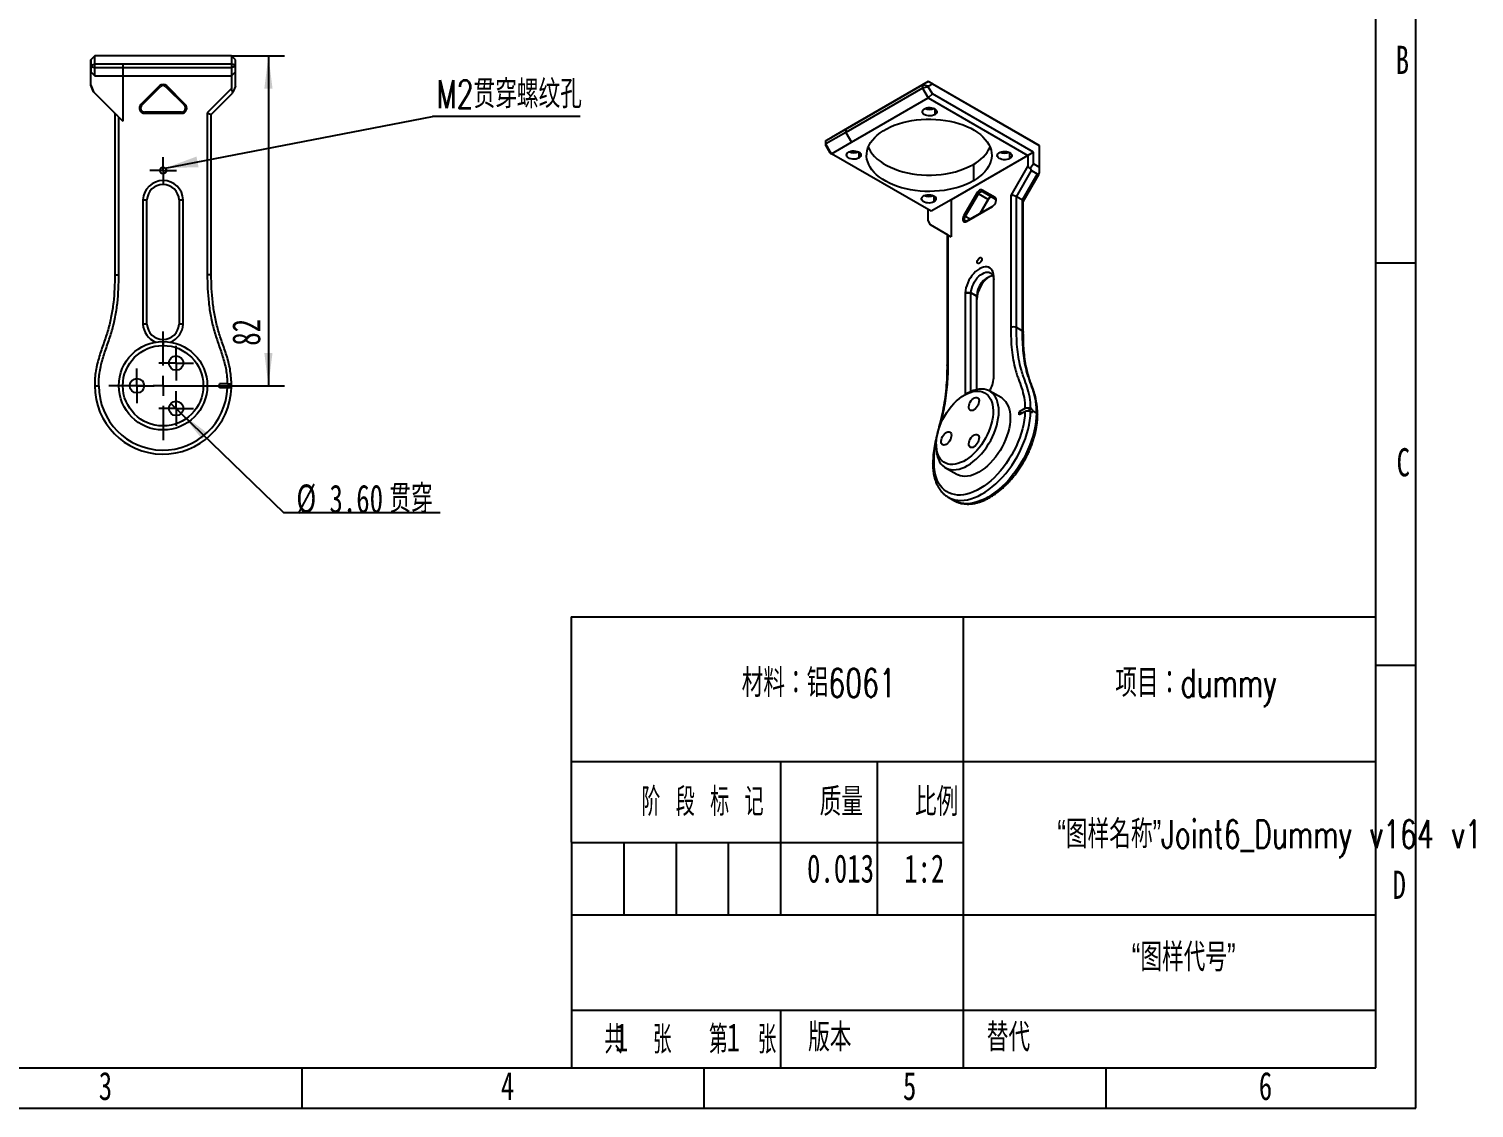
# Model space of a CAD drawing. Header units: millimetres. Extents: x 0 to 304, y -43 to 210.
# Drawn here: x 124.5 to 304.2, y 0 to 134.1 of the extents above; entities that cross this region are included whole.
import ezdxf

# ---------------------------------------------------------------- set-up
doc = ezdxf.new("R2010")
doc.units = ezdxf.units.MM
doc.layers.add('图框', color=7, linetype='Continuous')
doc.styles.add('SLDTEXTSTYLE0', font='TXT', dxfattribs={"width": 0.7, "bigfont": 'bigfont'})
doc.styles.add('SLDTEXTSTYLE1', font='TXT', dxfattribs={"width": 0.6, "bigfont": 'bigfont'})
doc.styles.add('SLDTEXTSTYLE2', font='TXT', dxfattribs={"width": 0.614286, "bigfont": 'bigfont'})
doc.styles.add('SLDTEXTSTYLE3', font='TXT', dxfattribs={"width": 0.7})
doc.dimstyles.new('SLDDIMSTYLE0', dxfattribs={"dimtxt": 3.5, "dimasz": 4.08, "dimexe": 0, "dimexo": 0.0625, "dimgap": 0.875, "dimtad": 0, "dimtih": 1, "dimtoh": 1, "dimlfac": 2, "dimrnd": 1e-09, "dimzin": 4, "dimdsep": 46, "dimtxsty": 'SLDTEXTSTYLE3', "dimblk1": 'NONE', "dimsah": 1, "dimcen": 0, "dimadec": 0, "dimazin": 1, "dimtfac": 1, "dimtmove": 0, "dimatfit": 3, "dimldrblk": 'NONE', "dimfxl": 1, "dimfrac": 2, "dimtolj": 1, "dimtzin": 12, "dimarcsym": 0})
doc.dimstyles.new('SLDDIMSTYLE1', dxfattribs={"dimtxt": 3.5, "dimasz": 4.08, "dimexe": 0, "dimexo": 0.0625, "dimgap": 0.875, "dimtad": 2, "dimlfac": 2, "dimrnd": 1e-09, "dimzin": 12, "dimdsep": 46, "dimtxsty": 'SLDTEXTSTYLE3', "dimsah": 1, "dimcen": 0.09, "dimadec": 0, "dimazin": 3, "dimtfac": 1, "dimtofl": 0, "dimtmove": 0, "dimatfit": 3, "dimfxl": 1, "dimfrac": 2, "dimtolj": 1, "dimtzin": 12, "dimarcsym": 0})
doc.dimstyles.new('SLDDIMSTYLE2', dxfattribs={"dimtxt": 0.18, "dimasz": 4.08, "dimexe": 0, "dimexo": 0.0625, "dimgap": 0, "dimtad": 0, "dimtih": 1, "dimtoh": 1, "dimdec": 0, "dimrnd": 1e-09, "dimzin": 0, "dimdsep": 46, "dimtxsty": 'Standard', "dimsah": 1, "dimcen": 0.09, "dimadec": 0, "dimazin": 0, "dimtfac": 4.08, "dimtdec": 0, "dimtofl": 0, "dimtmove": 0, "dimatfit": 3, "dimfxl": 1, "dimfrac": 2, "dimtolj": 1, "dimtzin": 0, "dimarcsym": 0})

# ---------------------------------------------------------------- blocks, each defined once
blk = doc.blocks.new('_D')
at = {"layer": '图框'}
for p, q in [((142.19, 87.57), (143.48, 86.32)), ((143.48, 86.32), (156.2, 74)), ((156.2, 74), (175.68, 74))]:
    blk.add_line(p, q, dxfattribs=at)
blk.add_solid([(143.48, 86.32), (146.06, 83.12), (146.76, 83.85)], dxfattribs=at)
at = {"layer": '图框', "char_height": 3.5, "attachment_point": 1}
for s, insert, style in [('%%c', (157.78, 77.49), 'SLDTEXTSTYLE3'), ('3.60', (161.9, 77.47), 'SLDTEXTSTYLE3'), ('贯穿', (169.34, 77.47), 'SLDTEXTSTYLE0')]:
    blk.add_mtext(s, dxfattribs=dict(at, insert=insert, style=style))
blk = doc.blocks.new('_None')
blk = doc.blocks.new('_D_1')
at = {"layer": '图框'}
for p, q in [((149.71, 130.76), (156.31, 130.76)), ((154.31, 130.76), (154.31, 89.76)), ((141.21, 89.76), (156.31, 89.76))]:
    blk.add_line(p, q, dxfattribs=at)
for points in [[(154.31, 130.76), (153.8, 126.68), (154.82, 126.68)], [(154.31, 89.76), (154.82, 93.84), (153.8, 93.84)]]:
    blk.add_solid(points, dxfattribs=at)
at = {"layer": '图框', "insert": (149.8, 94.73), "char_height": 3.5, "attachment_point": 1, "rotation": 90, "style": 'SLDTEXTSTYLE3'}
blk.add_mtext('82', dxfattribs=at)
blk = doc.blocks.new('SW_NOTE_0')
at = {"layer": '图框', "color": 0}
blk.add_line((18.39, 0), (0, 0), dxfattribs=at)
at = {"layer": '图框', "color": 0, "insert": (0.49, 4.53), "char_height": 3.5, "attachment_point": 1, "style": 'SLDTEXTSTYLE0'}
blk.add_mtext('M2贯穿螺纹孔', dxfattribs=at)
blk = doc.blocks.new('SW_CENTERMARKSYMBOL_0')
at = {"layer": '图框', "color": 0}
for p, q in [((-1.25, 0), (-1.65575, 0)), ((0, 0), (-1.25, 0)), ((0, 1.25), (0, 1.65575)), ((0, 0), (0, 1.25)), ((0, 0), (0, -1.25)), ((0, 0), (1.25, 0)), ((1.25, 0), (1.65575, 0)), ((0, -1.25), (0, -1.65575))]:
    blk.add_line(p, q, dxfattribs=at)
blk = doc.blocks.new('SW_CENTERMARKSYMBOL_1')
at = {"layer": '图框', "color": 0}
for p, q in [((0, 2.5), (0, 6.75)), ((-2.5, 0), (-6.75, 0)), ((0, 0), (-1.25, 0)), ((0, 0), (0, 1.25)), ((0, 0), (0, -1.25)), ((0, 0), (1.25, 0)), ((2.5, 0), (6.75, 0)), ((0, -2.5), (0, -6.75))]:
    blk.add_line(p, q, dxfattribs=at)
blk = doc.blocks.new('SW_CENTERMARKSYMBOL_2')
at = {"layer": '图框', "color": 0}
for p, q in [((0, 1.25), (0, 2.15)), ((-1.25, 0), (-2.15, 0)), ((0, 0), (-1.25, 0)), ((0, 0), (0, 1.25)), ((0, 0), (0, -1.25)), ((0, 0), (1.25, 0)), ((1.25, 0), (2.15, 0)), ((0, -1.25), (0, -2.15))]:
    blk.add_line(p, q, dxfattribs=at)
blk = doc.blocks.new('SW_CENTERMARKSYMBOL_3')
at = {"layer": '图框', "color": 0}
for p, q in [((0, 1.25), (0, 2.15)), ((-1.25, 0), (-2.15, 0)), ((0, 0), (-1.25, 0)), ((0, 0), (0, 1.25)), ((0, 0), (0, -1.25)), ((0, 0), (1.25, 0)), ((1.25, 0), (2.15, 0)), ((0, -1.25), (0, -2.15))]:
    blk.add_line(p, q, dxfattribs=at)
blk = doc.blocks.new('SW_CENTERMARKSYMBOL_4')
at = {"layer": '图框', "color": 0}
for p, q in [((0, 1.25), (0, 2.15)), ((-1.25, 0), (-2.15, 0)), ((0, 0), (-1.25, 0)), ((0, 0), (0, 1.25)), ((0, 0), (0, -1.25)), ((0, 0), (1.25, 0)), ((1.25, 0), (2.15, 0)), ((0, -1.25), (0, -2.15))]:
    blk.add_line(p, q, dxfattribs=at)

msp = doc.modelspace()

# ---------------------------------------------------------------- linework, layer by layer
at = {"color": 7, "linetype": 'Continuous', "lineweight": 25}
for p, q in [((132.2081, 130.2524), (132.7081, 130.7524)), ((132.2126, 130.2569), (132.2081, 130.2524)), ((132.2081, 130.2524), (132.2081, 129.5543)), ((132.2081, 127.1172), (132.2081, 130.2524)), ((132.2081, 130.2524), (132.2081, 130.2524)), ((132.2081, 129.5543), (132.7081, 129.7614)), ((132.2081, 129.5543), (132.2081, 129.4685)), ((132.2081, 129.4685), (132.2081, 128.7614)), ((132.2081, 129.4685), (132.7081, 129.2614)), ((132.7081, 130.7524), (132.2126, 130.2569)), ((136.2081, 130.7524), (132.7081, 130.7524)), ((132.7081, 129.7614), (132.7081, 130.7524)), ((132.7081, 129.2614), (132.7081, 129.7614)), ((132.7081, 129.7614), (136.2081, 129.7614)), ((136.2081, 130.7614), (136.2081, 130.7524)), ((149.7081, 130.7614), (136.2081, 130.7614)), ((136.2081, 129.7614), (136.2081, 129.2614)), ((136.2081, 129.7614), (149.7081, 129.7614)), ((149.7081, 130.7614), (149.7081, 129.7614)), ((150.2081, 130.2614), (149.7081, 130.7614)), ((149.7081, 129.7614), (149.7081, 129.2614)), ((150.2081, 129.5543), (149.7081, 129.7614)), ((150.2081, 129.4685), (149.7081, 129.2614)), ((150.2081, 129.5543), (150.2081, 130.2614)), ((150.2081, 129.4685), (150.2081, 129.5543)), ((150.2081, 128.7614), (150.2081, 129.4685)), ((132.2081, 128.7614), (132.7081, 128.2614)), ((132.2081, 128.7614), (132.2081, 128.7614)), ((132.2081, 127.1172), (132.2081, 128.7614)), ((132.2081, 128.7614), (132.7081, 128.2614)), ((132.7081, 128.2614), (132.7081, 129.2614)), ((136.2081, 129.2614), (132.7081, 129.2614)), ((132.7081, 128.2614), (136.2081, 128.2614)), ((136.2081, 129.2614), (136.2081, 128.2614)), ((149.7081, 129.2614), (136.2081, 129.2614)), ((136.2081, 128.2614), (149.7081, 128.2614)), ((136.2081, 128.2614), (136.2081, 122.6172)), ((149.7081, 129.2614), (149.7081, 128.2614)), ((150.2081, 128.7614), (149.7081, 128.2614)), ((149.7081, 128.2614), (149.7081, 126.6854)), ((150.2081, 126.9783), (150.2081, 128.7614)), ((132.2081, 127.1172), (132.2081, 127.1172)), ((132.2081, 127.1172), (132.5616, 126.2637)), ((132.5616, 126.2637), (132.2081, 127.1172)), ((132.5616, 126.2637), (132.5616, 126.2637)), ((135.7081, 123.1172), (132.5616, 126.2637)), ((135.2081, 123.6172), (132.5616, 126.2637)), ((140.7484, 127.0135), (138.4557, 124.721)), ((138.5617, 124.615), (140.8544, 126.9074)), ((140.8544, 126.9074), (140.7484, 127.0135)), ((141.6676, 127.0135), (141.5615, 126.9074)), ((141.5615, 126.9074), (143.8538, 124.6149)), ((143.9599, 124.721), (141.6676, 127.0135)), ((149.7081, 126.6854), (146.7081, 123.6854)), ((147.2081, 123.4783), (149.8545, 126.1248)), ((149.8545, 126.1248), (149.9354, 126.32)), ((150.2081, 126.9783), (149.9354, 126.32)), ((226.1167, 121.6471), (235.6627, 127.1578)), ((235.6627, 126.7495), (226.1167, 121.2388)), ((236.3698, 127.5661), (226.8238, 122.0554)), ((236.3698, 127.5661), (235.6627, 127.1578)), ((235.6627, 127.1578), (235.6627, 126.7495)), ((236.3698, 126.9887), (235.6627, 127.1578)), ((236.3698, 126.9187), (235.6627, 126.7495)), ((235.6627, 126.7495), (236.3698, 125.5248)), ((236.8698, 127.2774), (236.3698, 127.5661)), ((249.4512, 120.0144), (236.3698, 127.5661)), ((236.3698, 126.9887), (236.8698, 127.2774)), ((236.3698, 126.9187), (236.3698, 126.9887)), ((236.8698, 126.0526), (236.3698, 126.9187)), ((236.8698, 126.0526), (236.3698, 125.5248)), ((236.8698, 127.2774), (250.1584, 119.6061)), ((249.4512, 118.7895), (236.8698, 126.0526)), ((138.5617, 124.615), (138.4557, 124.721)), ((143.8538, 124.6149), (143.9599, 124.721)), ((226.8238, 120.014), (236.3698, 125.5248)), ((236.3698, 125.5248), (248.7441, 118.3812)), ((237.1643, 124.1747), (237.1643, 123.4399)), ((135.2081, 123.6172), (135.2081, 103.562)), ((135.2081, 123.6172), (135.2081, 123.6172)), ((135.7081, 103.562), (135.7081, 123.1172)), ((135.7081, 123.1172), (136.2081, 122.6172)), ((143.5002, 123.7614), (138.9153, 123.7614)), ((138.9153, 123.7614), (138.9153, 123.6114)), ((138.9153, 123.6114), (143.5002, 123.6114)), ((143.5002, 123.7614), (143.5002, 123.6114)), ((146.7081, 123.6854), (146.7081, 103.562)), ((146.7081, 123.6854), (147.2081, 123.4783)), ((147.2081, 103.562), (147.2081, 123.4783)), ((223.6418, 120.2183), (226.1167, 121.6471)), ((226.1167, 121.2388), (223.6418, 119.8101)), ((223.6418, 120.2183), (224.3426, 120.623)), ((226.8175, 122.0517), (224.3426, 120.623)), ((226.1167, 121.6471), (226.1167, 121.2388)), ((226.1167, 121.2388), (226.8238, 120.014)), ((226.8238, 122.0554), (226.8175, 122.0517)), ((223.6418, 119.8101), (223.6418, 120.2183)), ((224.349, 118.5853), (223.6418, 119.8101)), ((223.6418, 119.571), (223.6418, 119.8101)), ((223.6418, 119.571), (224.1418, 118.705)), ((224.1418, 118.705), (224.349, 118.5853)), ((224.349, 118.5853), (226.8238, 120.014)), ((227.7341, 118.7946), (227.7341, 118.0599)), ((246.4838, 118.7308), (246.4838, 117.996)), ((249.4512, 118.7895), (248.7441, 118.3812)), ((250.1584, 119.6061), (249.4512, 120.0144)), ((249.4512, 117.3335), (249.4512, 118.7895)), ((250.1584, 119.6061), (250.1584, 116.9253)), ((236.7233, 111.4418), (224.349, 118.5853)), ((248.7441, 118.3812), (239.1982, 112.8705)), ((241.9703, 117.2629), (241.9703, 115.2215)), ((248.7441, 117.0944), (246.6228, 113.4202)), ((248.7441, 118.3812), (248.7441, 117.0944)), ((249.4512, 117.3335), (249.0656, 116.796)), ((250.1584, 116.9253), (249.4512, 117.3335)), ((250.1584, 116.9253), (250.1584, 116.1652)), ((237.3528, 115.9698), (237.3528, 115.9771)), ((247.3299, 113.251), (249.2012, 116.4923)), ((249.9084, 116.0841), (248.037, 112.8428)), ((248.1835, 112.6739), (250.1584, 116.0945)), ((249.2012, 116.4923), (249.9084, 116.0841)), ((250.1584, 116.0945), (250.1584, 116.1652)), ((237.0537, 113.3507), (237.0537, 112.616)), ((242.4087, 113.7049), (240.7875, 110.8971)), ((240.9685, 110.7926), (242.5897, 113.6004)), ((242.5897, 113.6004), (242.4087, 113.7049)), ((243.7918, 112.9064), (242.5897, 113.6004)), ((244.6796, 113.1439), (243.0587, 114.0801)), ((243.0587, 114.0801), (243.0897, 113.889)), ((243.0897, 113.889), (244.7106, 112.9528)), ((246.6228, 113.4202), (246.6228, 96.9885)), ((247.3299, 96.9885), (247.3299, 113.251)), ((248.037, 112.8428), (247.3299, 113.251)), ((138.7081, 112.854), (138.7098, 112.854)), ((138.7081, 112.854), (138.7081, 97.4137)), ((138.7098, 112.854), (139.2102, 112.854)), ((139.2081, 97.4122), (139.2081, 112.854)), ((143.2059, 112.854), (143.7064, 112.854)), ((143.2081, 112.854), (143.2081, 97.4003)), ((143.7064, 112.854), (143.7081, 112.854)), ((143.7081, 97.3988), (143.7081, 112.854)), ((236.3698, 110.3034), (236.3698, 111.6459)), ((239.1982, 112.8705), (236.7233, 111.4418)), ((239.1982, 112.8705), (239.1982, 108.2618)), ((241.1125, 110.1786), (244.3545, 112.0503)), ((244.3585, 112.0526), (241.2185, 110.2399)), ((243.7918, 112.9064), (242.769, 111.135)), ((242.8311, 111.1708), (243.8229, 112.8885)), ((243.7918, 112.9064), (243.8229, 112.8885)), ((244.7106, 112.9528), (244.6796, 113.1439)), ((248.037, 112.8428), (248.037, 96.5803)), ((248.1835, 96.3762), (248.1835, 112.6883)), ((236.6198, 109.7508), (236.3698, 110.3034)), ((238.8446, 108.466), (236.6198, 109.7508)), ((240.9685, 110.7926), (240.7875, 110.8971)), ((241.5722, 110.4441), (240.9685, 110.7926)), ((241.2185, 110.2399), (241.1125, 110.1786)), ((238.6982, 108.5505), (238.6982, 92.2942)), ((238.8446, 92.4983), (238.8446, 108.466)), ((238.8446, 108.466), (239.1982, 108.2618)), ((244.5015, 102.9413), (244.5, 102.9422)), ((244.5003, 103.3506), (244.5015, 103.3513)), ((244.5015, 90.7314), (244.5015, 103.3513)), ((240.966, 101.3103), (240.9672, 101.311)), ((240.966, 101.3103), (240.966, 88.7026)), ((241.6731, 101.3103), (240.966, 101.3103)), ((241.6731, 89.041), (241.6731, 101.3103)), ((242.3802, 100.9021), (241.6731, 101.3103)), ((242.3817, 100.9029), (241.6746, 101.3111)), ((242.3802, 100.9021), (242.3802, 89.2818)), ((242.3814, 100.4946), (242.3802, 100.4939)), ((138.71, 97.4137), (138.7081, 97.4137)), ((139.2105, 97.4122), (138.71, 97.4137)), ((143.7055, 97.3988), (143.205, 97.4003)), ((143.7081, 97.3988), (143.7055, 97.3988)), ((141.2081, 95.2614), (141.2081, 94.7614)), ((248.037, 96.5803), (247.3299, 96.9885)), ((149.2056, 90.0114), (148.2081, 90.0114)), ((148.2081, 89.5114), (148.2081, 90.0114)), ((244.5015, 90.7314), (244.4997, 90.7304)), ((149.2042, 89.5114), (148.2081, 89.5114)), ((241.2488, 88.8229), (240.8953, 88.6187)), ((240.9673, 88.7034), (240.966, 88.7026)), ((240.9673, 88.7034), (240.9692, 88.6614)), ((241.0417, 88.7033), (240.9673, 88.7034)), ((245.4128, 88.2788), (243.9986, 89.0952)), ((248.3888, 86.9434), (247.6835, 86.5362)), ((247.6835, 86.128), (247.6835, 86.5362)), ((247.6835, 86.5362), (248.0371, 86.3321)), ((248.3878, 86.5346), (247.6835, 86.128)), ((249.1747, 86.898), (248.6877, 86.6168)), ((249.1738, 86.4892), (249.0951, 86.5347)), ((249.1747, 86.898), (249.096, 86.9435)), ((249.8048, 86.3321), (249.3532, 86.5928)), ((237.3597, 82.495), (237.3597, 82.0868)), ((238.499, 79.5686), (239.9132, 78.7522)), ((238.7945, 75.9346), (238.8376, 75.9092)), ((238.8376, 75.9092), (239.5447, 75.5009))]:
    msp.add_line(p, q, dxfattribs=at)
at = {"color": 7, "linetype": 'Continuous', "lineweight": 25, "flags": 128}
for points in [[(237.1643, 123.4399), (237.0003, 123.3651), (236.811, 123.3141), (236.6063, 123.2897), (236.3974, 123.2932), (236.1956, 123.3245), (236.0117, 123.3817), (235.8555, 123.4619), (235.7357, 123.5607), (235.6585, 123.6728), (235.6283, 123.7922), (235.6465, 123.9124), (235.7122, 124.0269), (235.8219, 124.1296), (235.9697, 124.2149), (236.1475, 124.2782), (236.3459, 124.3161), (236.554, 124.3267), (236.7608, 124.3092), (236.955, 124.2646), (237.1262, 124.1954), (237.2651, 124.1053), (237.3643, 123.9991), (237.4184, 123.8826), (237.4244, 123.762), (237.3822, 123.6439), (237.2939, 123.5346), (237.1643, 123.4399)], [(135.7081, 123.1172), (135.6213, 123.204), (135.5371, 123.2882), (135.4581, 123.3672), (135.3867, 123.4386), (135.3251, 123.5002), (135.2751, 123.5502), (135.2382, 123.5871), (135.2157, 123.6096), (135.2081, 123.6172)], [(241.9703, 115.2215), (241.5278, 114.9851), (241.0548, 114.7693), (240.5543, 114.5752), (240.0292, 114.4041), (239.4827, 114.257), (238.9182, 114.1347), (238.3389, 114.0381), (237.7484, 113.9678), (237.1502, 113.924), (236.548, 113.9071), (235.9453, 113.9173), (235.3457, 113.9543), (234.753, 114.0181), (234.1706, 114.1082), (233.602, 114.224), (233.0507, 114.365), (232.52, 114.5302), (232.013, 114.7186), (231.5329, 114.9292), (231.0825, 115.1606), (230.6645, 115.4115), (230.2814, 115.6803), (229.9355, 115.9654), (229.629, 116.2651), (229.3636, 116.5777), (229.141, 116.9012), (228.9625, 117.2336), (228.8291, 117.5731), (228.7418, 117.9175), (228.7009, 118.2648), (228.7067, 118.6129), (228.7593, 118.9596), (228.8582, 119.303), (229.0029, 119.6409), (229.1926, 119.9713), (229.426, 120.2922), (229.7018, 120.6017), (230.0184, 120.898), (230.3737, 121.1792), (230.7658, 121.4437), (231.1921, 121.6898), (231.6502, 121.9161), (232.1374, 122.1213), (232.6505, 122.304), (233.1867, 122.4632), (233.7426, 122.598), (234.315, 122.7075), (234.9003, 122.791), (235.4951, 122.8481), (236.0958, 122.8785), (236.6987, 122.8818), (237.3003, 122.8582), (237.8969, 122.8078), (238.4849, 122.7308), (239.0608, 122.6277), (239.6212, 122.4992), (240.1626, 122.346), (240.6818, 122.1691), (241.1757, 121.9694), (241.6414, 121.7483), (242.0759, 121.507), (242.4767, 121.247), (242.8415, 120.9698), (243.1679, 120.6771), (243.4541, 120.3707), (243.6982, 120.0525), (243.899, 119.7243), (244.055, 119.388), (244.1655, 119.0458), (244.2297, 118.6997), (244.2472, 118.3518), (244.218, 118.0041), (244.1422, 117.6588), (244.0203, 117.3179), (243.8529, 116.9835), (243.6412, 116.6576), (243.3864, 116.3421), (243.09, 116.039), (242.7538, 115.7501), (242.3798, 115.477), (241.9703, 115.2215)], [(227.7341, 118.0599), (227.5702, 117.9851), (227.3808, 117.9341), (227.1762, 117.9097), (226.9673, 117.9132), (226.7654, 117.9444), (226.5815, 118.0017), (226.4254, 118.0819), (226.3056, 118.1807), (226.2284, 118.2928), (226.1981, 118.4121), (226.2163, 118.5323), (226.2821, 118.6468), (226.3918, 118.7495), (226.5395, 118.8348), (226.7174, 118.8981), (226.9157, 118.9361), (227.1239, 118.9466), (227.3307, 118.9291), (227.5249, 118.8846), (227.696, 118.8154), (227.835, 118.7253), (227.9341, 118.6191), (227.9882, 118.5026), (227.9943, 118.382), (227.9521, 118.2638), (227.8637, 118.1545), (227.7341, 118.0599)], [(228.8998, 119.4124), (228.9947, 119.2004), (229.1837, 118.8671), (229.4173, 118.5433), (229.6939, 118.2311), (230.012, 117.9322), (230.3695, 117.6486), (230.7642, 117.382), (231.1938, 117.134), (231.6557, 116.9061), (232.1469, 116.6998), (232.6646, 116.5162), (233.2055, 116.3565), (233.7663, 116.2216), (234.3437, 116.1125), (234.9341, 116.0297), (235.5339, 115.9738), (236.1394, 115.9451), (236.747, 115.9438), (237.3528, 115.9698)], [(246.4838, 117.996), (246.3199, 117.9212), (246.1305, 117.8702), (245.9258, 117.8458), (245.717, 117.8493), (245.5151, 117.8806), (245.3312, 117.9378), (245.1751, 118.018), (245.0552, 118.1168), (244.9781, 118.2289), (244.9478, 118.3483), (244.966, 118.4685), (245.0317, 118.583), (245.1414, 118.6857), (245.2892, 118.771), (245.4671, 118.8343), (245.6654, 118.8722), (245.8736, 118.8827), (246.0803, 118.8653), (246.2745, 118.8207), (246.4457, 118.7515), (246.5846, 118.6614), (246.6838, 118.5552), (246.7379, 118.4387), (246.744, 118.3181), (246.7017, 118.2), (246.6134, 118.0907), (246.4838, 117.996)], [(237.0537, 112.616), (236.8897, 112.5412), (236.7004, 112.4902), (236.4957, 112.4658), (236.2868, 112.4693), (236.085, 112.5005), (235.9011, 112.5578), (235.7449, 112.638), (235.6251, 112.7368), (235.5479, 112.8489), (235.5177, 112.9682), (235.5359, 113.0884), (235.6016, 113.2029), (235.7113, 113.3056), (235.8591, 113.3909), (236.0369, 113.4542), (236.2353, 113.4922), (236.4434, 113.5027), (236.6502, 113.4852), (236.8444, 113.4407), (237.0156, 113.3715), (237.1545, 113.2814), (237.2537, 113.1752), (237.3078, 113.0587), (237.3138, 112.9381), (237.2716, 112.8199), (237.1833, 112.7106), (237.0537, 112.616)], [(243.0587, 114.0801), (242.989, 114.1059), (242.9096, 114.1091), (242.8233, 114.0895), (242.7337, 114.048), (242.644, 113.986), (242.5578, 113.906), (242.4783, 113.8111), (242.4087, 113.7049)], [(242.5897, 113.6004), (242.6433, 113.6821), (242.7044, 113.7551), (242.7708, 113.8166), (242.8397, 113.8642), (242.9087, 113.8962), (242.975, 113.9113), (243.0362, 113.9088), (243.0897, 113.889)], [(244.2829, 113.1998), (244.2382, 113.2149), (244.1771, 113.2173), (244.1108, 113.2023), (244.0418, 113.1703), (243.9728, 113.1226), (243.9065, 113.0611), (243.8454, 112.9881), (243.7918, 112.9064)], [(244.3545, 112.0503), (244.488, 112.1501), (244.6099, 112.2871), (244.7098, 112.4494), (244.7792, 112.623), (244.8119, 112.793), (244.8053, 112.9448), (244.7599, 113.0652), (244.6796, 113.1439)], [(240.7875, 110.8971), (240.7071, 110.7256), (240.6617, 110.5527), (240.6551, 110.3933), (240.6878, 110.2612), (240.7572, 110.1676), (240.8571, 110.1207), (240.979, 110.1245), (241.1125, 110.1786)], [(241.2185, 110.2399), (241.1159, 110.1982), (241.0221, 110.1953), (240.9452, 110.2314), (240.8919, 110.3034), (240.8667, 110.405), (240.8718, 110.5276), (240.9067, 110.6606), (240.9685, 110.7926)], [(244.5003, 103.3506), (244.474, 103.6182), (244.414, 103.8594), (244.3214, 104.0694), (244.1979, 104.2442), (244.046, 104.3804), (243.8687, 104.4754), (243.6693, 104.5272), (243.4518, 104.535), (243.2203, 104.4985), (242.9794, 104.4185), (242.7337, 104.2965), (242.4881, 104.1348), (242.2471, 103.9367), (242.0157, 103.7059), (241.7981, 103.447), (241.5988, 103.165), (241.4214, 102.8653), (241.2696, 102.5537), (241.1461, 102.2363), (241.0535, 101.9194), (240.9934, 101.6089), (240.9672, 101.311)], [(242.7337, 104.9858), (242.6356, 104.9492), (242.5493, 104.9569), (242.4853, 105.008), (242.4512, 105.0965), (242.4512, 105.2116), (242.4853, 105.3394), (242.5493, 105.4645), (242.6356, 105.5718), (242.7337, 105.6485), (242.8319, 105.6851), (242.9182, 105.6774), (242.9822, 105.6262), (243.0163, 105.5378), (243.0163, 105.4227), (242.9822, 105.2949), (242.9182, 105.1698), (242.8319, 105.0625), (242.7337, 104.9858)], [(241.6746, 101.3111), (241.7009, 101.5732), (241.7594, 101.8463), (241.8487, 102.1242), (241.9667, 102.4004), (242.1107, 102.6685), (242.2774, 102.9222), (242.4628, 103.1558), (242.6628, 103.3637), (242.8725, 103.5412), (243.0873, 103.6841), (243.302, 103.7891), (243.5118, 103.8539), (243.7117, 103.8768), (243.8972, 103.8573), (244.0638, 103.796), (244.2079, 103.6942), (244.3259, 103.5542), (244.4152, 103.3795), (244.4736, 103.1738), (244.5, 102.9422)], [(244.5, 102.9422), (244.5002, 103.1558), (244.5003, 103.3506)], [(240.9672, 101.311), (241.389, 101.3111), (241.6746, 101.3111)], [(242.3817, 100.9029), (242.3815, 100.6893), (242.3814, 100.4946)], [(237.3597, 82.0868), (237.3763, 81.682), (237.4259, 81.2998), (237.5082, 80.9435), (237.6223, 80.6161), (237.7674, 80.3203), (237.9422, 80.0589), (238.1452, 79.8338), (238.3747, 79.6472), (238.6287, 79.5005), (238.9051, 79.395), (239.2015, 79.3317), (239.5153, 79.311), (239.8439, 79.3332), (240.1845, 79.398), (240.5342, 79.5049), (240.89, 79.6529), (241.2488, 79.8409), (241.6076, 80.0672), (241.9634, 80.3299), (242.3131, 80.6268), (242.6537, 80.9552), (242.9823, 81.3125), (243.2961, 81.6955), (243.5925, 82.101), (243.8689, 82.5256), (244.1229, 82.9655), (244.3524, 83.4171), (244.5554, 83.8765), (244.7302, 84.3399), (244.8753, 84.8031), (244.9894, 85.2623), (245.0717, 85.7136), (245.1213, 86.1531), (245.1379, 86.577), (245.1213, 86.9818), (245.0717, 87.364), (244.9894, 87.7203), (244.8753, 88.0477), (244.7302, 88.3435), (244.5554, 88.6049), (244.3524, 88.83), (244.1229, 89.0166), (243.8689, 89.1633), (243.5925, 89.2688), (243.2961, 89.3321), (242.9823, 89.3528), (242.6537, 89.3306), (242.3131, 89.2658), (241.9634, 89.1589), (241.6076, 89.0109), (241.2488, 88.8229), (241.2488, 88.8229)], [(240.8953, 88.6187), (241.2365, 88.7966), (241.5745, 88.9348), (241.9062, 89.0319), (242.2285, 89.087), (242.5383, 89.0996), (242.8328, 89.0696), (243.1092, 88.9972), (243.3649, 88.8833), (243.5975, 88.7287), (243.8049, 88.535), (243.9852, 88.3039), (244.1366, 88.0377), (244.2577, 87.7388), (244.3475, 87.4099), (244.405, 87.0543), (244.4298, 86.6751), (244.4215, 86.2759), (244.3803, 85.8605), (244.3066, 85.4328), (244.201, 84.9966), (244.0646, 84.5562), (243.8986, 84.1156), (243.7045, 83.6789), (243.4842, 83.2502), (243.2397, 82.8335), (242.9734, 82.4327), (242.6876, 82.0516), (242.3851, 81.6936), (242.0687, 81.3622), (241.7414, 81.0604), (241.4061, 80.791), (241.0661, 80.5567), (240.7244, 80.3595), (240.3844, 80.2012), (240.0491, 80.0835), (239.7218, 80.0073), (239.4054, 79.9734), (239.1029, 79.9821), (238.8171, 80.0333), (238.5508, 80.1266), (238.3063, 80.261), (238.086, 80.4354), (237.8919, 80.648), (237.7259, 80.897), (237.5895, 81.1799), (237.4839, 81.4941), (237.4102, 81.8368), (237.369, 82.2046), (237.3608, 82.5942), (237.3855, 83.002), (237.443, 83.424), (237.5328, 83.8565), (237.6539, 84.2953), (237.8053, 84.7363), (237.9856, 85.1755), (238.193, 85.6087), (238.4256, 86.0319), (238.6814, 86.4411), (238.9577, 86.8326), (239.2522, 87.2025), (239.562, 87.5476), (239.8843, 87.8646), (240.216, 88.1505), (240.554, 88.4027), (240.8953, 88.6187)], [(245.4128, 88.2788), (245.5371, 88.2002), (245.7666, 88.0136), (245.9696, 87.7885), (246.1444, 87.527), (246.2895, 87.2313), (246.4036, 86.9039), (246.4859, 86.5476), (246.5355, 86.1654), (246.5521, 85.7606), (246.5355, 85.3367), (246.4859, 84.8972), (246.4036, 84.4459), (246.2895, 83.9867), (246.1444, 83.5234), (245.9696, 83.0601), (245.7666, 82.6007), (245.5371, 82.1491), (245.2831, 81.7092), (245.0067, 81.2846), (244.7104, 80.8791), (244.3965, 80.4961), (244.0679, 80.1388), (243.7273, 79.8104), (243.3776, 79.5135), (243.0219, 79.2508), (242.663, 79.0245), (242.3042, 78.8365), (241.9484, 78.6884), (241.5987, 78.5816), (241.2581, 78.5168), (240.9295, 78.4946), (240.6157, 78.5153), (240.3193, 78.5786), (240.043, 78.6841), (239.9132, 78.7522)], [(242.0443, 86.7627), (241.8975, 86.6978), (241.7587, 86.676), (241.6352, 86.6984), (241.5338, 86.764), (241.46, 86.8691), (241.4176, 87.0081), (241.409, 87.1735), (241.4346, 87.3564), (241.4932, 87.5468), (241.5814, 87.7346), (241.6946, 87.9097), (241.8266, 88.0625), (241.9704, 88.1848), (242.1182, 88.2701), (242.262, 88.3138), (242.394, 88.3134), (242.5072, 88.2691), (242.5954, 88.1832), (242.654, 88.0603), (242.6796, 87.907), (242.671, 87.7317), (242.6287, 87.5438), (242.5548, 87.3534), (242.4534, 87.1707), (242.3299, 87.0057), (242.1911, 86.8672), (242.0443, 86.7627)], [(248.3878, 86.5346), (248.3582, 86.0232), (248.2961, 85.4972), (248.2021, 84.9595), (248.0767, 84.4133), (247.9205, 83.8617), (247.7344, 83.3079), (247.5196, 82.755), (247.2773, 82.2062), (247.0088, 81.6648), (246.7158, 81.1338), (246.3998, 80.6162), (246.0628, 80.1151), (245.7066, 79.6333), (245.3333, 79.1736), (244.945, 78.7387), (244.544, 78.3309), (244.1327, 77.9528), (243.7132, 77.6065), (243.2881, 77.2939), (242.8599, 77.0168), (242.4309, 76.7769), (242.0037, 76.5755), (241.5806, 76.4138), (241.1642, 76.2927), (240.7568, 76.213), (240.3608, 76.175), (239.9785, 76.179), (239.6119, 76.225), (239.2634, 76.3126), (238.9348, 76.4415), (238.6281, 76.6108), (238.3449, 76.8196), (238.0871, 77.0667), (237.8559, 77.3506), (237.6528, 77.6698), (237.479, 78.0224), (237.3353, 78.4063), (237.2227, 78.8194), (237.1419, 79.2592), (237.0931, 79.7234), (237.0769, 80.209)], [(238.8376, 75.9092), (238.9653, 75.8397), (239.3005, 75.6947), (239.6564, 75.5912), (240.0312, 75.5299), (240.4227, 75.5111), (240.8289, 75.5348), (241.2474, 75.601), (241.6761, 75.7093), (242.1125, 75.8591), (242.5542, 76.0496), (242.9989, 76.2797), (243.444, 76.5482), (243.8872, 76.8535), (244.326, 77.1941), (244.7581, 77.568), (245.1809, 77.9733), (245.5922, 78.4076), (245.9898, 78.8686), (246.3715, 79.3537), (246.7352, 79.8603), (247.0788, 80.3857), (247.4005, 80.9269), (247.6986, 81.481), (247.9713, 82.0448), (248.2172, 82.6154), (248.435, 83.1896), (248.6234, 83.7643), (248.7815, 84.3362), (248.9083, 84.9023), (249.0031, 85.4594), (249.0655, 86.0046), (249.0951, 86.5347)], [(249.8048, 86.3321), (249.788, 85.8037), (249.7377, 85.2589), (249.6541, 84.7007), (249.5378, 84.1322), (249.3893, 83.5566), (249.2096, 82.9771), (248.9996, 82.3969), (248.7604, 81.8194), (248.4935, 81.2477), (248.2003, 80.6851), (247.8825, 80.1346), (247.5418, 79.5993), (247.1802, 79.0823), (246.7996, 78.5865), (246.4022, 78.1146), (245.9902, 77.6692), (245.566, 77.2528), (245.1318, 76.8679), (244.6902, 76.5164), (244.2435, 76.2005), (243.7944, 75.9218), (243.3452, 75.6819), (242.8986, 75.4822), (242.4569, 75.3237), (242.0228, 75.2074), (241.5985, 75.1339), (241.1866, 75.1036), (240.7892, 75.1168), (240.4086, 75.1732), (240.047, 75.2726), (239.7063, 75.4145), (239.5447, 75.5009)], [(238.5972, 82.4745), (238.4504, 82.4095), (238.3115, 82.3877), (238.1881, 82.4102), (238.0867, 82.4758), (238.0128, 82.5809), (237.9704, 82.7199), (237.9618, 82.8853), (237.9875, 83.0682), (238.046, 83.2586), (238.1343, 83.4464), (238.2475, 83.6214), (238.3795, 83.7743), (238.5233, 83.8966), (238.671, 83.9819), (238.8148, 84.0256), (238.9469, 84.0252), (239.0601, 83.9809), (239.1483, 83.8949), (239.2068, 83.7721), (239.2325, 83.6188), (239.2239, 83.4435), (239.1815, 83.2556), (239.1076, 83.0652), (239.0062, 82.8825), (238.8828, 82.7175), (238.7439, 82.579), (238.5972, 82.4745)], [(242.0443, 82.1662), (241.8975, 82.1013), (241.7587, 82.0795), (241.6352, 82.102), (241.5338, 82.1676), (241.46, 82.2727), (241.4176, 82.4117), (241.409, 82.5771), (241.4346, 82.7599), (241.4932, 82.9504), (241.5814, 83.1382), (241.6946, 83.3132), (241.8266, 83.466), (241.9704, 83.5884), (242.1182, 83.6737), (242.262, 83.7173), (242.394, 83.717), (242.5072, 83.6726), (242.5954, 83.5867), (242.654, 83.4638), (242.6796, 83.3106), (242.671, 83.1353), (242.6287, 82.9474), (242.5548, 82.757), (242.4534, 82.5743), (242.3299, 82.4093), (242.1911, 82.2708), (242.0443, 82.1662)]]:
    msp.add_lwpolyline(points, dxfattribs=at)
at = {"color": 7, "linetype": 'Continuous', "lineweight": 25}
for centre, radius in [((141.2081, 116.5114), 0.4058), ((141.2081, 89.7614), 5.5), ((141.2081, 89.7614), 5), ((142.8331, 92.576), 0.9), ((137.9581, 89.7614), 0.9), ((142.8331, 86.9468), 0.9)]:
    msp.add_circle(centre, radius, dxfattribs=at)
for centre, radius, start, end in [((141.208, 126.5539), 0.65, 44.997371, 134.997371), ((141.208, 126.5539), 0.5, 44.997371, 134.997371), ((138.9153, 124.2614), 0.65, 134.997371, 270), ((138.9153, 124.2614), 0.5, 134.997371, 270), ((143.5002, 124.2614), 0.65, 270, 44.997371), ((143.5002, 124.2614), 0.5, 270, 44.997371), ((236.5279, 125.51), 1.4091, 246.731636, 293.268364), ((227.0977, 120.119), 1.4055, 246.316264, 293.683736), ((239.8999, 121.3318), 4.5654, 296.968726, 335.188131), ((245.8474, 120.0661), 1.4091, 246.731636, 293.268364), ((236.8413, 126.7484), 10.7834, 272.719052, 298.401235), ((141.2081, 112.7614), 2.5, 2.124029, 177.875955), ((141.2081, 112.7614), 2, 2.655381, 177.344604), ((236.4173, 114.6751), 1.4055, 246.316264, 293.683736), ((244.6731, 112.4144), 0.9735, 126.701339, 150.852263), ((244.5734, 112.7581), 0.2382, 5.050081, 54.825478), ((246.2704, 100.2196), 3.8987, 126.323164, 175.955462), ((245.1115, 100.8374), 2.7306, 105.622606, 178.624767), ((141.2081, 97.5114), 2.5, 182.23871, 248.53564), ((141.2081, 97.5114), 2, 182.841702, 356.815789), ((141.2081, 97.5114), 2.5, 291.464315, 357.418781), ((240.8068, 90.9809), 3.7014, 329.423834, 356.119323), ((141.2081, 89.7614), 8.5, 180, 358.314594), ((141.2081, 89.7614), 8, 180, 358.209223)]:
    msp.add_arc(centre, radius, start, end, dxfattribs=at)
for centre, major_axis, ratio, start_param, end_param in [((150.2081, 127.1854), (0.3536, 0.8536), 0.41421356, 2.35619449, 3.35020934), ((249.4512, 117.5027), (0.628, 0.628), 0.51763809, 2.66389604, 3.65791089), ((249.5548, 117.682), (0.3223, 1.2028), 0.31782489, 2.47987111, 3.05665258), ((250.2619, 117.2738), (0.3223, 1.2028), 0.31782489, 3.05665258, 3.63343405), ((246.9764, 113.2161), (0.4982, -0.1335), 0.31776524, 0.87033824, 2.44113456), ((247.6835, 112.8078), (0.4982, -0.1335), 0.31776524, 0.08494007, 0.87033824)]:
    msp.add_ellipse(centre, major_axis=major_axis, ratio=ratio, start_param=start_param, end_param=end_param, dxfattribs=at)
for points, knots in [([(135.2081, 103.562), (135.2081, 102.4016), (135.1584, 101.2428), (134.9618, 99.5248), (134.8757, 98.9552), (134.6562, 97.8281), (134.5215, 97.272), (134.285, 96.445), (134.2006, 96.1703), (134.0219, 95.6209), (133.9273, 95.3463), (133.6386, 94.5179), (133.4398, 93.958), (133.0909, 92.8005), (132.9417, 92.2053), (132.7523, 90.9903), (132.7081, 90.3721), (132.7081, 89.7614)], [0, 0, 0, 0, 0.25, 0.25, 0.375, 0.375, 0.5, 0.5, 0.5625, 0.5625, 0.625, 0.625, 0.75, 0.75, 0.875, 0.875, 1, 1, 1, 1]), ([(133.2081, 89.7614), (133.2081, 90.3489), (133.2503, 90.9391), (133.4316, 92.101), (133.5741, 92.6712), (133.9132, 93.7964), (134.1103, 94.3509), (134.4004, 95.1837), (134.496, 95.4615), (134.6776, 96.0201), (134.7638, 96.3007), (135.006, 97.1472), (135.1445, 97.7184), (135.3694, 98.8735), (135.4573, 99.4563), (135.6579, 101.2097), (135.7081, 102.3869), (135.7081, 103.562)], [0, 0, 0, 0, 0.125, 0.125, 0.25, 0.25, 0.375, 0.375, 0.4375, 0.4375, 0.5, 0.5, 0.625, 0.625, 0.75, 0.75, 1, 1, 1, 1]), ([(135.2081, 103.562), (135.2081, 103.562), (135.262, 103.562), (135.4471, 103.562), (135.5772, 103.562), (135.7081, 103.562)], [0, 0, 0, 0, 0.5, 0.5, 1, 1, 1, 1]), ([(146.7081, 103.562), (146.7081, 102.4077), (146.7565, 101.2516), (146.9492, 99.5288), (147.0335, 98.956), (147.2494, 97.8202), (147.3821, 97.2582), (147.6152, 96.4253), (147.6984, 96.1492), (147.874, 95.5998), (147.9669, 95.3266), (148.2501, 94.5082), (148.445, 93.964), (148.7894, 92.8617), (148.9387, 92.3041), (149.1394, 91.1673), (149.1939, 90.5895), (149.2056, 90.0114)], [0, 0, 0, 0, 0.25, 0.25, 0.375, 0.375, 0.5, 0.5, 0.5625, 0.5625, 0.625, 0.625, 0.75, 0.75, 0.875, 0.875, 1, 1, 1, 1]), ([(147.2081, 103.562), (147.2081, 103.562), (147.1531, 103.562), (146.9697, 103.562), (146.839, 103.562), (146.7081, 103.562)], [0, 0, 0, 0, 0.5, 0.5, 1, 1, 1, 1]), ([(149.7057, 90.0114), (149.694, 90.6137), (149.6372, 91.2201), (149.4284, 92.4092), (149.2728, 92.9903), (148.9197, 94.1215), (148.7236, 94.6696), (148.4422, 95.4823), (148.3505, 95.7519), (148.1776, 96.2919), (148.0962, 96.5622), (147.8683, 97.3761), (147.739, 97.9236), (147.5279, 99.0328), (147.4452, 99.593), (147.2561, 101.2825), (147.2081, 102.4214), (147.2081, 103.562)], [0, 0, 0, 0, 0.125, 0.125, 0.25, 0.25, 0.375, 0.375, 0.4375, 0.4375, 0.5, 0.5, 0.625, 0.625, 0.75, 0.75, 1, 1, 1, 1]), ([(247.3299, 96.9885), (247.2374, 97.042), (247.1068, 97.0724), (246.8458, 97.0734), (246.7154, 97.042), (246.6228, 96.9885)], [0, 0, 0, 0, 0.5, 0.5, 1, 1, 1, 1]), ([(246.6228, 96.9885), (246.6228, 96.046), (246.657, 95.1218), (246.7933, 93.7937), (246.8529, 93.3604), (247.0056, 92.5211), (247.0995, 92.1164), (247.2643, 91.5315), (247.3231, 91.34), (247.4473, 90.9631), (247.5129, 90.7779), (247.7132, 90.2252), (247.851, 89.8604), (248.0945, 89.101), (248.2001, 88.7066), (248.342, 87.8602), (248.3805, 87.4107), (248.3888, 86.9434)], [0, 0, 0, 0, 0.25, 0.25, 0.375, 0.375, 0.5, 0.5, 0.5625, 0.5625, 0.625, 0.625, 0.75, 0.75, 0.875, 0.875, 1, 1, 1, 1]), ([(249.096, 86.9435), (249.0877, 87.4305), (249.0476, 87.9025), (248.9, 88.7882), (248.7899, 89.1991), (248.5402, 89.9787), (248.4016, 90.3462), (248.2026, 90.8949), (248.1377, 91.0776), (248.0155, 91.448), (247.9579, 91.6355), (247.7968, 92.207), (247.7053, 92.6013), (247.5561, 93.4208), (247.4976, 93.8446), (247.3639, 95.1468), (247.3299, 96.0572), (247.3299, 96.9885)], [0, 0, 0, 0, 0.125, 0.125, 0.25, 0.25, 0.375, 0.375, 0.4375, 0.4375, 0.5, 0.5, 0.625, 0.625, 0.75, 0.75, 1, 1, 1, 1]), ([(248.037, 96.5803), (248.037, 96.1066), (248.046, 95.6397), (248.0867, 94.7206), (248.1183, 94.2679), (248.2107, 93.3849), (248.2716, 92.9547), (248.427, 92.1241), (248.5219, 91.7254), (248.6888, 91.1465), (248.7483, 90.9565), (248.8747, 90.5801), (248.9417, 90.394), (249.1465, 89.8339), (249.2877, 89.4582), (249.4728, 88.8586), (249.5301, 88.6524), (249.6302, 88.2243), (249.6729, 88.0026), (249.7733, 87.3161), (249.8048, 86.8308), (249.8048, 86.3321)], [0, 0, 0, 0, 0.125, 0.125, 0.25, 0.25, 0.375, 0.375, 0.5, 0.5, 0.5625, 0.5625, 0.625, 0.625, 0.75, 0.75, 0.8125, 0.8125, 0.875, 0.875, 1, 1, 1, 1]), ([(248.037, 96.5803), (248.0791, 96.5505), (248.1624, 96.4915), (248.176, 96.4158), (248.1828, 96.3783)], [0, 0, 0, 0, 0.50470925, 1, 1, 1, 1]), ([(249.951, 86.1298), (249.9419, 86.4803), (249.9238, 87.1756), (249.7695, 88.1198), (249.5331, 88.9652), (249.2551, 89.7374), (248.9808, 90.4782), (248.7465, 91.2269), (248.5345, 92.0838), (248.3662, 93.0638), (248.2528, 94.1651), (248.1927, 95.2684), (248.1863, 96.0118), (248.1832, 96.378)], [0, 0, 0, 0, 0.0920251, 0.18254262, 0.27062145, 0.35586565, 0.43836823, 0.5182683, 0.59626795, 0.7013195, 0.80375999, 0.90331377, 1, 1, 1, 1]), ([(238.6985, 92.296), (238.6935, 91.8223), (238.6837, 90.8877), (238.589, 89.4597), (238.4222, 88.037), (238.1699, 86.6184), (237.862, 85.3079), (237.5475, 84.1106), (237.2823, 83.0286), (237.0747, 81.9715), (236.9517, 80.9583), (236.9376, 80.3213), (236.9307, 80.0068)], [0, 0, 0, 0, 0.12319928, 0.24305295, 0.35957949, 0.47266393, 0.58298382, 0.66854053, 0.7534039, 0.83724199, 0.91962705, 1, 1, 1, 1]), ([(237.8277, 84.7631), (237.8338, 84.7874), (237.9403, 85.2084), (238.1484, 86.0265), (238.412, 87.2767), (238.618, 88.5762), (238.7565, 89.9147), (238.8328, 91.2241), (238.8407, 92.0736), (238.8446, 92.4983)], [0, 0, 0, 0, 0.00901472, 0.15652272, 0.30391116, 0.47793389, 0.65204564, 0.82605417, 1, 1, 1, 1]), ([(238.6988, 92.2958), (238.7055, 92.3334), (238.7192, 92.4093), (238.8026, 92.4685), (238.8446, 92.4983)], [0, 0, 0, 0, 0.49630298, 1, 1, 1, 1]), ([(149.2056, 90.0114), (149.2216, 90.0114), (149.2529, 90.0114), (149.2986, 90.0114), (149.3416, 90.0114), (149.3817, 90.0114), (149.4188, 90.0114), (149.4528, 90.0114), (149.4837, 90.0114), (149.5116, 90.0114), (149.5365, 90.0114), (149.5761, 90.0114), (149.6247, 90.0114), (149.6706, 90.0114), (149.7, 90.0114), (149.7038, 90.0114), (149.7057, 90.0114)], [0, 0, 0, 0, 0.06116604, 0.11990456, 0.17619843, 0.2300174, 0.28133366, 0.33013016, 0.37640376, 0.4201648, 0.46143528, 0.50024324, 0.62904979, 0.75540654, 0.87905773, 1, 1, 1, 1]), ([(149.7081, 89.7614), (149.7081, 89.7717), (149.708, 89.7936), (149.7079, 89.8281), (149.7076, 89.8652), (149.7073, 89.9033), (149.7067, 89.9469), (149.7061, 89.9847), (149.7057, 90.0078), (149.7056, 90.0103), (149.7056, 90.0114)], [0, 0, 0, 0, 0.07854379, 0.16787097, 0.26797562, 0.37885091, 0.50048914, 0.69745319, 0.86398848, 1, 1, 1, 1]), ([(132.7081, 89.7614), (132.7081, 89.7614), (132.7631, 89.7614), (132.9465, 89.7614), (133.0772, 89.7614), (133.2081, 89.7614)], [0, 0, 0, 0, 0.5, 0.5, 1, 1, 1, 1]), ([(149.7044, 89.5114), (149.7039, 89.5114), (149.703, 89.5114), (149.695, 89.5113), (149.6817, 89.5112), (149.6622, 89.5112), (149.6363, 89.5111), (149.6037, 89.5111), (149.5643, 89.5111), (149.5182, 89.5111), (149.4657, 89.5111), (149.4072, 89.5112), (149.3433, 89.5113), (149.2751, 89.5114), (149.228, 89.5114), (149.2042, 89.5114)], [0, 0, 0, 0, 0.0628421, 0.12802989, 0.19556391, 0.26544458, 0.33767227, 0.41224722, 0.48916961, 0.56843953, 0.65005699, 0.73402192, 0.82033421, 0.90899365, 1, 1, 1, 1]), ([(149.7044, 89.5114), (149.7044, 89.5118), (149.7045, 89.5125), (149.7047, 89.5195), (149.7051, 89.5326), (149.7056, 89.5539), (149.7064, 89.5897), (149.7073, 89.6418), (149.7079, 89.7039), (149.708, 89.7435), (149.7081, 89.7614)], [0, 0, 0, 0, 0.07823906, 0.16741328, 0.26751714, 0.37854402, 0.50048628, 0.69712718, 0.86366209, 1, 1, 1, 1]), ([(249.0951, 86.5347), (249.0831, 86.5412), (249.0587, 86.5545), (249.0173, 86.5719), (248.9715, 86.5874), (248.9214, 86.6003), (248.8673, 86.6103), (248.8098, 86.6169), (248.7494, 86.6196), (248.6871, 86.618), (248.6238, 86.6117), (248.5606, 86.6004), (248.4991, 86.5839), (248.44, 86.5623), (248.4054, 86.5439), (248.3878, 86.5346)], [0, 0, 0, 0, 0.0628421, 0.12802989, 0.19556391, 0.26544458, 0.33767227, 0.41224722, 0.48916961, 0.56843953, 0.65005699, 0.73402192, 0.82033421, 0.90899365, 1, 1, 1, 1]), ([(248.3888, 86.9434), (248.4004, 86.9498), (248.4233, 86.9622), (248.4604, 86.978), (248.498, 86.9914), (248.5357, 87.0024), (248.573, 87.0111), (248.6095, 87.0179), (248.6449, 87.0227), (248.6788, 87.0259), (248.711, 87.0275), (248.7656, 87.0283), (248.8427, 87.0235), (248.9375, 87.0063), (249.0243, 86.9802), (249.0723, 86.9556), (249.096, 86.9435)], [0, 0, 0, 0, 0.06116604, 0.11990456, 0.17619843, 0.2300174, 0.28133366, 0.33013016, 0.37640376, 0.4201648, 0.46143528, 0.50024324, 0.62904979, 0.75540654, 0.87905773, 1, 1, 1, 1]), ([(249.1738, 86.4892), (249.1811, 86.4854), (249.1966, 86.4771), (249.2211, 86.4688), (249.2476, 86.4645), (249.275, 86.4665), (249.3064, 86.4783), (249.3337, 86.5058), (249.3505, 86.5473), (249.3524, 86.5787), (249.3532, 86.5928)], [0, 0, 0, 0, 0.07823906, 0.16741328, 0.26751714, 0.37854402, 0.50048628, 0.69712718, 0.86366209, 1, 1, 1, 1]), ([(249.3532, 86.5928), (249.3529, 86.6013), (249.3524, 86.6196), (249.3473, 86.6505), (249.3378, 86.6861), (249.3226, 86.7257), (249.2968, 86.7757), (249.2596, 86.8276), (249.2153, 86.8716), (249.1873, 86.8898), (249.1747, 86.898)], [0, 0, 0, 0, 0.07854379, 0.16787097, 0.26797562, 0.37885091, 0.50048914, 0.69745319, 0.86398848, 1, 1, 1, 1]), ([(239.5496, 75.502), (239.5696, 75.4892), (239.6914, 75.4119), (239.9353, 75.3049), (240.2793, 75.1841), (240.6413, 75.1038), (241.0177, 75.0605), (241.4077, 75.0554), (241.8097, 75.0887), (242.2218, 75.1605), (242.6421, 75.2707), (243.0682, 75.4188), (243.4977, 75.6041), (243.9284, 75.8254), (244.3578, 76.0815), (244.7839, 76.3707), (245.2044, 76.6915), (245.6176, 77.0421), (246.0215, 77.4206), (246.4143, 77.8251), (246.7942, 78.2537), (247.1596, 78.7043), (247.5087, 79.1746), (247.8401, 79.6624), (248.152, 80.1655), (248.4432, 80.6814), (248.7122, 81.2077), (248.9578, 81.7419), (249.1787, 82.2816), (249.3739, 82.8242), (249.5423, 83.3673), (249.6831, 83.9083), (249.7955, 84.4448), (249.8788, 84.9744), (249.932, 85.4945), (249.95, 85.8769), (249.951, 86.0855), (249.9512, 86.128)], [0, 0, 0, 0, 0.00561787, 0.03419013, 0.06275977, 0.09142585, 0.12028064, 0.14938555, 0.17876476, 0.20840695, 0.23827387, 0.26831294, 0.29846935, 0.32869467, 0.35895096, 0.38920662, 0.41944531, 0.44965934, 0.4798458, 0.51000495, 0.54013911, 0.57025187, 0.60034757, 0.63043099, 0.66050716, 0.69058126, 0.72065812, 0.75074171, 0.78083734, 0.81095035, 0.84108594, 0.8712491, 0.90144432, 0.9316752, 0.96194381, 0.99224965, 1, 1, 1, 1]), ([(237.0769, 80.209), (237.0872, 80.5736), (237.1078, 81.3021), (237.2302, 82.2098), (237.3496, 82.7446), (237.3811, 82.8852)], [0, 0, 0, 0, 0.42469965, 0.84874959, 1, 1, 1, 1]), ([(236.9304, 80.0049), (236.9313, 79.9176), (236.9338, 79.6651), (236.9617, 79.2598), (237.0243, 78.797), (237.1185, 78.3554), (237.2436, 77.9374), (237.3992, 77.5457), (237.5844, 77.1828), (237.7978, 76.851), (238.0377, 76.5518), (238.3033, 76.2887), (238.5544, 76.0834), (238.7254, 75.9813), (238.7919, 75.9417)], [0, 0, 0, 0, 0.04822763, 0.13940389, 0.23063148, 0.3217705, 0.41269056, 0.50322568, 0.59318966, 0.68240797, 0.77076165, 0.85822971, 0.94491295, 1, 1, 1, 1])]:
    msp.add_open_spline(points, degree=3, knots=knots, dxfattribs=at)
for points in [[(249.8048, 86.3321), (249.8974, 86.2787), (249.9518, 86.2034), (249.951, 86.128)], [(236.9307, 80.005), (236.9299, 80.0803), (236.9843, 80.1556), (237.0769, 80.209)]]:
    msp.add_open_spline(points, degree=3, dxfattribs=at)
at = {"layer": '图框'}
for p, q in [((297, 0), (297, 210)), ((191.9681, 61.0522), (292, 61.0522)), ((297, 55), (292, 55)), ((198.5, 33), (198.5, 24)), ((205, 33), (205, 24)), ((211.5, 33), (211.5, 24)), ((208.5, 0), (208.5, 5)), ((258.5, 0), (258.5, 5)), ((0, 0), (297, 0))]:
    msp.add_line(p, q, dxfattribs=at)
at = {"layer": '图框', "linetype": 'Continuous', "lineweight": 25}
msp.add_line((292, 5), (292, 205), dxfattribs=at)
at = {"layer": '图框', "lineweight": 25}
for p, q in [((297, 105), (292, 105)), ((191.9681, 61.0522), (192.0047, 5)), ((240.6919, 61), (240.6919, 5)), ((191.9799, 43.0522), (291.9799, 43.0522)), ((218, 43.0691), (218, 24.0691)), ((230, 43), (230, 24)), ((192.0152, 33), (240.6919, 33)), ((192, 24), (292, 24)), ((192, 12.1661), (292, 12.1661)), ((218, 12.1661), (218, 5)), ((25, 5), (292, 5)), ((158.5, 0), (158.5, 5))]:
    msp.add_line(p, q, dxfattribs=at)

# ---------------------------------------------------------------- block references
at = {"layer": '图框'}
for name, p in [('SW_NOTE_0', (174.7039, 123.2219)), ('SW_CENTERMARKSYMBOL_0', (141.2081, 116.5114)), ('SW_CENTERMARKSYMBOL_1', (141.2081, 89.7614)), ('SW_CENTERMARKSYMBOL_3', (142.8331, 92.576)), ('SW_CENTERMARKSYMBOL_2', (137.9581, 89.7614)), ('SW_CENTERMARKSYMBOL_4', (142.8331, 86.9468))]:
    msp.add_blockref(name, p, dxfattribs=at)

# ---------------------------------------------------------------- texts
at = {"layer": '图框', "char_height": 3.5}
for s, insert, attachment_point, style in [('B', (295.3203, 131.9995), 2, 'SLDTEXTSTYLE3'), ('C', (295.4273, 81.9995), 2, 'SLDTEXTSTYLE3'), ('材料：铝6061', (222.7492, 54.5771), 2, 'SLDTEXTSTYLE0'), ('项目：dummy', (269.65, 54.5771), 2, 'SLDTEXTSTYLE0'), ('阶 段 标 记', (208.2861, 39.8054), 2, 'SLDTEXTSTYLE2'), ('质量', (225.5533, 39.8054), 2, 'SLDTEXTSTYLE0'), ('比例', (237.4005, 39.8054), 2, 'SLDTEXTSTYLE0'), ('“图样名称”Joint6_Dummy v164 v1', (278.7955, 35.7907), 2, 'SLDTEXTSTYLE0'), ('0.013', (225.4554, 31.5205), 2, 'SLDTEXTSTYLE3'), ('1:2', (235.8582, 31.5205), 2, 'SLDTEXTSTYLE3'), ('D', (294.9297, 29.4995), 2, 'SLDTEXTSTYLE3'), ('“图样代号”', (268.1266, 20.4896), 2, 'SLDTEXTSTYLE0'), ('版本', (224.1202, 10.5314), 2, 'SLDTEXTSTYLE0'), ('替代', (243.6406, 10.5314), 1, 'SLDTEXTSTYLE0'), ('共  张', (200.2625, 10.2618), 2, 'SLDTEXTSTYLE1'), ('1', (197.3926, 10.5314), 1, 'SLDTEXTSTYLE3'), ('第  张', (213.2899, 10.2618), 2, 'SLDTEXTSTYLE1'), ('1', (211.295, 10.5314), 1, 'SLDTEXTSTYLE3'), ('3', (134.0444, 4.4995), 2, 'SLDTEXTSTYLE3'), ('4', (184.0444, 4.4995), 2, 'SLDTEXTSTYLE3'), ('5', (234.0444, 4.4995), 2, 'SLDTEXTSTYLE3'), ('6', (278.2969, 4.4995), 2, 'SLDTEXTSTYLE3')]:
    msp.add_mtext(s, dxfattribs=dict(at, insert=insert, attachment_point=attachment_point, style=style))

# ---------------------------------------------------------------- dimensions: what is measured, and where the dimension line sits
at = {"layer": '图框'}
dim = msp.add_linear_dim(base=(154.3127, 89.7614), p1=(149.7081, 130.7614), p2=(141.2081, 89.7614), angle=90, dimstyle='SLDDIMSTYLE1', dxfattribs=at)
dim.commit()
dim.dimension.update_dxf_attribs({"geometry": '_D_1', "text_midpoint": (154.3127, 96.2655), "dimtype": 160})
dim = msp.add_diameter_dim_2p(p1=(142.1867, 87.5731), p2=(143.4794, 86.3205), text='<> 贯穿', dimstyle='SLDDIMSTYLE0', dxfattribs=at)
dim.commit()
dim.dimension.update_dxf_attribs({"geometry": '_D', "text_midpoint": (166.7332, 75.6437), "dimtype": 163})

# ---------------------------------------------------------------- leaders
msp.add_leader([(141.4895, 116.8037), (174.7039, 123.2219)], dimstyle='SLDDIMSTYLE2', dxfattribs=at)

doc.saveas('drawing.dxf')
